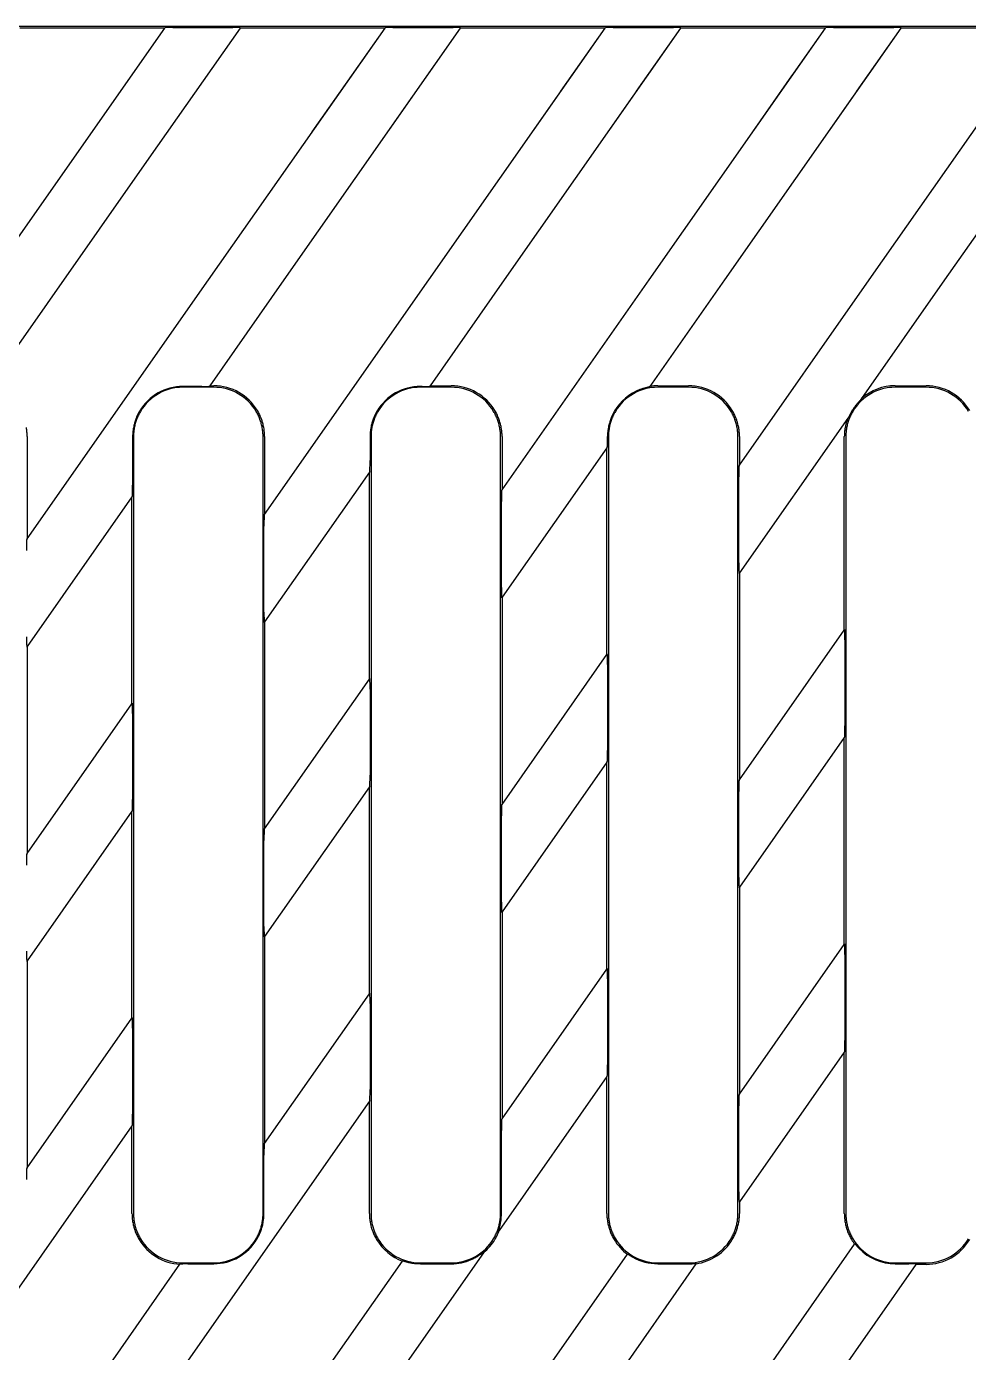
# Model space of a CAD drawing. Header units: millimetres. Extents: x 29006 to 29645, y 5570 to 5801.
# Drawn here: x 29514.69 to 29529.97, y 5740.38 to 5761.89 of the extents above; entities that cross this region are included whole.
import ezdxf

# ---------------------------------------------------------------- set-up
doc = ezdxf.new("R2010")
doc.units = ezdxf.units.MM

msp = doc.modelspace()

# ---------------------------------------------------------------- linework, layer by layer
at = {"color": 0}
for p, q in [((29552.103, 5761.887), (29502.103, 5761.887)), ((29513.873, 5757.491), (29516.934, 5761.862)), ((29516.934, 5761.862), (29514.583, 5761.862)), ((29518.154, 5761.862), (29516.676, 5759.75)), ((29516.934, 5761.862), (29516.939, 5761.869)), ((29517.063, 5761.873), (29518.04, 5761.873)), ((29517.644, 5757.777), (29520.505, 5761.862)), ((29518.159, 5761.869), (29518.154, 5761.862)), ((29520.505, 5761.862), (29518.154, 5761.862)), ((29521.725, 5761.862), (29518.865, 5757.777)), ((29519.325, 5760.177), (29520.505, 5761.862)), ((29520.505, 5761.862), (29520.51, 5761.869)), ((29521.725, 5761.862), (29520.546, 5760.177)), ((29520.634, 5761.873), (29521.611, 5761.873)), ((29521.215, 5757.777), (29524.076, 5761.862)), ((29521.73, 5761.869), (29521.725, 5761.862)), ((29524.076, 5761.862), (29521.725, 5761.862)), ((29525.296, 5761.862), (29522.436, 5757.777)), ((29522.896, 5760.177), (29524.076, 5761.862)), ((29523.358, 5760.837), (29524.076, 5761.862)), ((29524.076, 5761.862), (29524.081, 5761.869)), ((29525.296, 5761.862), (29524.117, 5760.177)), ((29524.205, 5761.873), (29525.182, 5761.873)), ((29525.296, 5761.862), (29524.578, 5760.837)), ((29524.786, 5757.777), (29527.647, 5761.862)), ((29525.301, 5761.869), (29525.296, 5761.862)), ((29527.647, 5761.862), (29525.296, 5761.862)), ((29528.867, 5761.862), (29526.007, 5757.777)), ((29526.929, 5760.837), (29527.647, 5761.862)), ((29527.647, 5761.862), (29527.652, 5761.869)), ((29528.867, 5761.862), (29527.688, 5760.177)), ((29527.776, 5761.873), (29528.753, 5761.873)), ((29528.867, 5761.862), (29528.149, 5760.837)), ((29528.357, 5757.777), (29531.218, 5761.862)), ((29528.872, 5761.869), (29528.867, 5761.862)), ((29531.218, 5761.862), (29528.867, 5761.862)), ((29532.439, 5761.862), (29529.578, 5757.777)), ((29526.467, 5760.177), (29527.103, 5761.085)), ((29516.676, 5759.75), (29514.076, 5756.037)), ((29514.703, 5753.576), (29517.644, 5757.777)), ((29518.865, 5757.777), (29517.663, 5756.061)), ((29518.553, 5753.975), (29521.215, 5757.777)), ((29522.436, 5757.777), (29521.235, 5756.061)), ((29522.403, 5754.373), (29524.786, 5757.777)), ((29526.007, 5757.777), (29524.798, 5756.051)), ((29526.253, 5754.772), (29528.357, 5757.777)), ((29529.578, 5757.777), (29528.232, 5755.855)), ((29517.534, 5756.051), (29517.228, 5756.051)), ((29517.663, 5756.061), (29517.659, 5756.054)), ((29517.663, 5756.061), (29517.728, 5756.061)), ((29521.105, 5756.051), (29521.078, 5756.051)), ((29521.235, 5756.061), (29521.23, 5756.054)), ((29521.235, 5756.061), (29521.578, 5756.061)), ((29524.798, 5756.051), (29524.793, 5756.043)), ((29524.928, 5756.061), (29525.428, 5756.061)), ((29528.778, 5756.061), (29529.278, 5756.061)), ((29517.728, 5756.037), (29517.228, 5756.037)), ((29521.578, 5756.037), (29521.078, 5756.037)), ((29525.428, 5756.037), (29524.928, 5756.037)), ((29528.232, 5755.855), (29528.213, 5755.828)), ((29529.278, 5756.037), (29528.778, 5756.037)), ((29528.01, 5755.537), (29526.253, 5753.028)), ((29528.029, 5755.564), (29528.01, 5755.537)), ((29514.703, 5755.237), (29514.703, 5753.576)), ((29516.413, 5755.237), (29516.413, 5754.449)), ((29516.428, 5755.237), (29516.428, 5742.637)), ((29518.528, 5742.637), (29518.528, 5755.237)), ((29518.553, 5755.237), (29518.553, 5753.975)), ((29520.263, 5755.237), (29520.263, 5754.848)), ((29520.278, 5755.237), (29520.278, 5742.637)), ((29522.378, 5742.637), (29522.378, 5755.237)), ((29522.403, 5755.237), (29522.403, 5754.373)), ((29524.128, 5755.237), (29524.128, 5742.637)), ((29526.228, 5742.637), (29526.228, 5755.237)), ((29526.253, 5755.237), (29526.253, 5754.772)), ((29527.952, 5752.099), (29527.952, 5755.237)), ((29527.978, 5755.237), (29527.978, 5742.637)), ((29524.102, 5755.057), (29522.403, 5752.63)), ((29524.109, 5755.067), (29524.102, 5755.057)), ((29524.102, 5751.701), (29524.102, 5755.057)), ((29526.246, 5754.762), (29526.253, 5754.772)), ((29520.252, 5754.659), (29518.553, 5752.231)), ((29520.259, 5754.669), (29520.252, 5754.659)), ((29520.252, 5751.302), (29520.252, 5754.659)), ((29526.242, 5753.188), (29526.242, 5754.582)), ((29522.396, 5754.363), (29522.403, 5754.373)), ((29516.402, 5754.26), (29514.703, 5751.833)), ((29516.409, 5754.27), (29516.402, 5754.26)), ((29516.402, 5750.904), (29516.402, 5754.26)), ((29522.392, 5752.789), (29522.392, 5754.184)), ((29518.546, 5753.965), (29518.553, 5753.975)), ((29518.542, 5752.391), (29518.542, 5753.785)), ((29514.696, 5753.566), (29514.703, 5753.576)), ((29526.253, 5753.028), (29526.246, 5753.018)), ((29526.253, 5753.028), (29526.253, 5749.672)), ((29522.403, 5752.63), (29522.396, 5752.62)), ((29522.403, 5752.63), (29522.403, 5749.273)), ((29518.553, 5752.231), (29518.546, 5752.221)), ((29518.553, 5752.231), (29518.553, 5748.875)), ((29526.253, 5749.672), (29527.952, 5752.099)), ((29527.952, 5752.099), (29527.959, 5752.109)), ((29514.703, 5751.833), (29514.696, 5751.823)), ((29514.703, 5751.833), (29514.703, 5748.476)), ((29527.963, 5751.94), (29527.963, 5750.545)), ((29522.403, 5749.273), (29524.102, 5751.701)), ((29524.102, 5751.701), (29524.109, 5751.711)), ((29524.113, 5751.541), (29524.113, 5750.146)), ((29518.553, 5748.875), (29520.252, 5751.302)), ((29520.252, 5751.302), (29520.259, 5751.312)), ((29520.263, 5751.143), (29520.263, 5749.748)), ((29514.703, 5748.476), (29516.402, 5750.904)), ((29516.402, 5750.904), (29516.409, 5750.914)), ((29516.413, 5750.744), (29516.413, 5749.35)), ((29527.952, 5750.356), (29526.253, 5747.928)), ((29527.959, 5750.366), (29527.952, 5750.356)), ((29527.952, 5746.999), (29527.952, 5750.356)), ((29524.102, 5749.957), (29522.403, 5747.53)), ((29524.109, 5749.967), (29524.102, 5749.957)), ((29524.102, 5746.601), (29524.102, 5749.957)), ((29526.246, 5749.662), (29526.253, 5749.672)), ((29520.252, 5749.559), (29518.553, 5747.131)), ((29520.259, 5749.569), (29520.252, 5749.559)), ((29520.252, 5746.202), (29520.252, 5749.559)), ((29526.242, 5748.088), (29526.242, 5749.482)), ((29516.409, 5749.17), (29516.402, 5749.16)), ((29522.396, 5749.263), (29522.403, 5749.273)), ((29516.402, 5749.16), (29514.703, 5746.733)), ((29516.402, 5745.804), (29516.402, 5749.16)), ((29522.392, 5747.689), (29522.392, 5749.084)), ((29518.546, 5748.865), (29518.553, 5748.875)), ((29518.542, 5747.291), (29518.542, 5748.686)), ((29514.696, 5748.466), (29514.703, 5748.476)), ((29526.253, 5747.928), (29526.246, 5747.918)), ((29526.253, 5747.928), (29526.253, 5744.572)), ((29522.403, 5747.53), (29522.396, 5747.52)), ((29522.403, 5747.53), (29522.403, 5744.173)), ((29518.553, 5747.131), (29518.546, 5747.121)), ((29518.553, 5747.131), (29518.553, 5743.775)), ((29526.253, 5744.572), (29527.952, 5746.999)), ((29527.952, 5746.999), (29527.959, 5747.009)), ((29527.963, 5746.84), (29527.963, 5745.445)), ((29514.703, 5746.733), (29514.696, 5746.723)), ((29514.703, 5746.733), (29514.703, 5743.376)), ((29522.403, 5744.173), (29524.102, 5746.601)), ((29524.102, 5746.601), (29524.109, 5746.611)), ((29524.113, 5746.441), (29524.113, 5745.046)), ((29518.553, 5743.775), (29520.252, 5746.202)), ((29520.252, 5746.202), (29520.259, 5746.212)), ((29520.263, 5746.043), (29520.263, 5744.648)), ((29514.703, 5743.376), (29516.402, 5745.804)), ((29516.402, 5745.804), (29516.409, 5745.814)), ((29516.413, 5745.644), (29516.413, 5744.25)), ((29527.952, 5745.256), (29526.253, 5742.828)), ((29527.959, 5745.266), (29527.952, 5745.256)), ((29527.952, 5742.637), (29527.952, 5745.256)), ((29524.102, 5744.857), (29522.355, 5742.362)), ((29524.109, 5744.867), (29524.102, 5744.857)), ((29524.102, 5742.637), (29524.102, 5744.857)), ((29520.252, 5744.459), (29517.313, 5740.261)), ((29520.259, 5744.469), (29520.252, 5744.459)), ((29520.252, 5742.637), (29520.252, 5744.459)), ((29526.246, 5744.562), (29526.253, 5744.572)), ((29526.242, 5742.988), (29526.242, 5744.383)), ((29516.402, 5744.06), (29513.742, 5740.261)), ((29516.409, 5744.07), (29516.402, 5744.06)), ((29516.402, 5742.637), (29516.402, 5744.06)), ((29522.396, 5744.163), (29522.403, 5744.173)), ((29522.392, 5742.637), (29522.392, 5743.984)), ((29518.542, 5742.637), (29518.542, 5743.586)), ((29518.546, 5743.765), (29518.553, 5743.775)), ((29514.696, 5743.366), (29514.703, 5743.376)), ((29526.253, 5742.828), (29526.246, 5742.818)), ((29526.253, 5742.828), (29526.253, 5742.637)), ((29522.355, 5742.362), (29522.339, 5742.339)), ((29526.252, 5739.471), (29528.12, 5742.139)), ((29528.12, 5742.139), (29528.125, 5742.145)), ((29518.553, 5738.675), (29520.787, 5741.865)), ((29520.787, 5741.865), (29520.791, 5741.871)), ((29522.102, 5742.001), (29520.865, 5740.233)), ((29522.118, 5742.023), (29522.102, 5742.001)), ((29522.403, 5739.073), (29524.435, 5741.976)), ((29524.435, 5741.976), (29524.439, 5741.981)), ((29514.703, 5738.277), (29517.18, 5741.814)), ((29517.18, 5741.814), (29517.184, 5741.82)), ((29517.228, 5741.837), (29517.728, 5741.837)), ((29517.308, 5741.823), (29517.728, 5741.823)), ((29521.078, 5741.837), (29521.578, 5741.837)), ((29521.078, 5741.823), (29521.578, 5741.823)), ((29525.547, 5741.821), (29522.403, 5737.33)), ((29524.928, 5741.837), (29525.428, 5741.837)), ((29524.928, 5741.823), (29525.427, 5741.823)), ((29525.553, 5741.829), (29525.547, 5741.821)), ((29529.112, 5741.812), (29526.253, 5737.728)), ((29528.778, 5741.837), (29529.278, 5741.837)), ((29528.778, 5741.823), (29528.998, 5741.823)), ((29529.117, 5741.819), (29529.112, 5741.812)), ((29529.278, 5741.812), (29529.112, 5741.812))]:
    msp.add_line(p, q, dxfattribs=at)
at = {"color": 0, "flags": 128}
for points in [[(29524.793, 5756.043), (29524.792, 5756.043), (29524.791, 5756.042), (29524.788, 5756.041), (29524.785, 5756.04), (29524.781, 5756.04), (29524.777, 5756.039), (29524.772, 5756.037), (29524.767, 5756.036), (29524.761, 5756.035), (29524.755, 5756.033), (29524.748, 5756.032), (29524.741, 5756.03), (29524.735, 5756.028), (29524.727, 5756.026), (29524.72, 5756.024), (29524.712, 5756.022), (29524.704, 5756.019), (29524.695, 5756.017), (29524.686, 5756.014), (29524.677, 5756.011), (29524.668, 5756.008), (29524.658, 5756.005), (29524.649, 5756.001), (29524.639, 5755.998)], [(29516.528, 5755.652), (29516.519, 5755.637), (29516.51, 5755.621), (29516.502, 5755.604), (29516.493, 5755.588), (29516.486, 5755.572), (29516.478, 5755.555), (29516.471, 5755.538), (29516.465, 5755.521), (29516.459, 5755.504), (29516.453, 5755.487), (29516.447, 5755.47), (29516.442, 5755.452), (29516.438, 5755.435), (29516.433, 5755.417), (29516.43, 5755.399), (29516.426, 5755.381), (29516.423, 5755.363), (29516.42, 5755.345), (29516.418, 5755.327), (29516.416, 5755.309), (29516.415, 5755.291), (29516.414, 5755.273), (29516.413, 5755.255), (29516.413, 5755.237)], [(29516.54, 5755.645), (29516.531, 5755.63), (29516.522, 5755.614), (29516.514, 5755.599), (29516.506, 5755.583), (29516.499, 5755.566), (29516.491, 5755.55), (29516.485, 5755.533), (29516.478, 5755.516), (29516.472, 5755.499), (29516.466, 5755.482), (29516.461, 5755.464), (29516.456, 5755.447), (29516.451, 5755.429), (29516.447, 5755.412), (29516.443, 5755.394), (29516.44, 5755.376), (29516.437, 5755.359), (29516.435, 5755.341), (29516.432, 5755.323), (29516.431, 5755.306), (29516.429, 5755.288), (29516.428, 5755.271), (29516.428, 5755.254), (29516.428, 5755.237)], [(29518.528, 5755.237), (29518.527, 5755.254), (29518.527, 5755.271), (29518.526, 5755.288), (29518.525, 5755.306), (29518.523, 5755.323), (29518.521, 5755.341), (29518.518, 5755.359), (29518.515, 5755.376), (29518.512, 5755.394), (29518.508, 5755.412), (29518.504, 5755.429), (29518.499, 5755.447), (29518.495, 5755.464), (29518.489, 5755.482), (29518.483, 5755.499), (29518.477, 5755.516), (29518.471, 5755.533), (29518.464, 5755.55), (29518.457, 5755.566), (29518.449, 5755.583), (29518.441, 5755.599), (29518.433, 5755.614), (29518.424, 5755.63), (29518.415, 5755.645)], [(29518.553, 5755.237), (29518.553, 5755.255), (29518.552, 5755.274), (29518.551, 5755.292), (29518.55, 5755.31), (29518.548, 5755.329), (29518.545, 5755.347), (29518.543, 5755.365), (29518.54, 5755.383), (29518.536, 5755.401), (29518.532, 5755.419), (29518.528, 5755.437), (29518.523, 5755.455), (29518.518, 5755.473), (29518.512, 5755.49), (29518.507, 5755.508), (29518.5, 5755.525), (29518.494, 5755.542), (29518.487, 5755.559), (29518.479, 5755.576), (29518.471, 5755.593), (29518.463, 5755.609), (29518.455, 5755.626), (29518.446, 5755.642), (29518.436, 5755.658)], [(29520.378, 5755.652), (29520.369, 5755.637), (29520.36, 5755.621), (29520.352, 5755.604), (29520.343, 5755.588), (29520.336, 5755.572), (29520.328, 5755.555), (29520.321, 5755.538), (29520.315, 5755.521), (29520.309, 5755.504), (29520.303, 5755.487), (29520.297, 5755.47), (29520.292, 5755.452), (29520.288, 5755.435), (29520.283, 5755.417), (29520.28, 5755.399), (29520.276, 5755.381), (29520.273, 5755.363), (29520.27, 5755.345), (29520.268, 5755.327), (29520.266, 5755.309), (29520.265, 5755.291), (29520.264, 5755.273), (29520.263, 5755.255), (29520.263, 5755.237)], [(29520.39, 5755.645), (29520.381, 5755.63), (29520.372, 5755.614), (29520.364, 5755.599), (29520.356, 5755.583), (29520.349, 5755.566), (29520.341, 5755.55), (29520.335, 5755.533), (29520.328, 5755.516), (29520.322, 5755.499), (29520.316, 5755.482), (29520.311, 5755.464), (29520.306, 5755.447), (29520.301, 5755.429), (29520.297, 5755.412), (29520.293, 5755.394), (29520.29, 5755.376), (29520.287, 5755.359), (29520.285, 5755.341), (29520.283, 5755.323), (29520.281, 5755.306), (29520.279, 5755.288), (29520.278, 5755.271), (29520.278, 5755.254), (29520.278, 5755.237)], [(29522.378, 5755.237), (29522.377, 5755.254), (29522.377, 5755.271), (29522.376, 5755.288), (29522.375, 5755.306), (29522.373, 5755.323), (29522.371, 5755.341), (29522.368, 5755.359), (29522.365, 5755.376), (29522.362, 5755.394), (29522.358, 5755.412), (29522.354, 5755.429), (29522.349, 5755.447), (29522.345, 5755.464), (29522.339, 5755.482), (29522.333, 5755.499), (29522.327, 5755.516), (29522.321, 5755.533), (29522.314, 5755.55), (29522.307, 5755.566), (29522.299, 5755.583), (29522.291, 5755.599), (29522.283, 5755.614), (29522.274, 5755.63), (29522.265, 5755.645)], [(29522.403, 5755.237), (29522.403, 5755.255), (29522.402, 5755.274), (29522.401, 5755.292), (29522.4, 5755.31), (29522.398, 5755.329), (29522.395, 5755.347), (29522.393, 5755.365), (29522.39, 5755.383), (29522.386, 5755.401), (29522.382, 5755.419), (29522.378, 5755.437), (29522.373, 5755.455), (29522.368, 5755.473), (29522.362, 5755.49), (29522.357, 5755.508), (29522.35, 5755.525), (29522.344, 5755.542), (29522.337, 5755.559), (29522.329, 5755.576), (29522.321, 5755.593), (29522.313, 5755.609), (29522.305, 5755.626), (29522.296, 5755.642), (29522.286, 5755.658)], [(29524.228, 5755.652), (29524.219, 5755.637), (29524.21, 5755.621), (29524.202, 5755.606), (29524.194, 5755.59), (29524.187, 5755.574), (29524.179, 5755.557), (29524.173, 5755.541), (29524.166, 5755.524), (29524.16, 5755.508), (29524.154, 5755.491), (29524.149, 5755.474), (29524.144, 5755.457), (29524.139, 5755.44), (29524.135, 5755.422), (29524.131, 5755.405), (29524.127, 5755.388), (29524.124, 5755.37), (29524.121, 5755.353), (29524.119, 5755.335), (29524.117, 5755.317), (29524.115, 5755.3), (29524.114, 5755.282), (29524.113, 5755.264), (29524.113, 5755.246)], [(29524.24, 5755.645), (29524.231, 5755.63), (29524.222, 5755.614), (29524.214, 5755.599), (29524.206, 5755.583), (29524.199, 5755.566), (29524.191, 5755.55), (29524.185, 5755.533), (29524.178, 5755.516), (29524.172, 5755.499), (29524.166, 5755.482), (29524.161, 5755.464), (29524.156, 5755.447), (29524.151, 5755.429), (29524.147, 5755.412), (29524.143, 5755.394), (29524.14, 5755.376), (29524.137, 5755.359), (29524.135, 5755.341), (29524.133, 5755.323), (29524.131, 5755.306), (29524.129, 5755.288), (29524.128, 5755.271), (29524.128, 5755.254), (29524.128, 5755.237)], [(29526.228, 5755.237), (29526.227, 5755.254), (29526.227, 5755.271), (29526.226, 5755.288), (29526.225, 5755.306), (29526.223, 5755.323), (29526.221, 5755.341), (29526.218, 5755.359), (29526.215, 5755.376), (29526.212, 5755.394), (29526.208, 5755.412), (29526.204, 5755.429), (29526.199, 5755.447), (29526.195, 5755.464), (29526.189, 5755.482), (29526.183, 5755.499), (29526.177, 5755.516), (29526.171, 5755.533), (29526.164, 5755.55), (29526.157, 5755.566), (29526.149, 5755.583), (29526.141, 5755.599), (29526.133, 5755.614), (29526.124, 5755.63), (29526.115, 5755.645)], [(29526.253, 5755.237), (29526.253, 5755.255), (29526.252, 5755.274), (29526.251, 5755.292), (29526.25, 5755.31), (29526.248, 5755.329), (29526.245, 5755.347), (29526.243, 5755.365), (29526.24, 5755.383), (29526.236, 5755.401), (29526.232, 5755.419), (29526.228, 5755.437), (29526.223, 5755.455), (29526.218, 5755.473), (29526.212, 5755.49), (29526.207, 5755.508), (29526.2, 5755.525), (29526.194, 5755.542), (29526.187, 5755.559), (29526.179, 5755.576), (29526.171, 5755.593), (29526.163, 5755.609), (29526.155, 5755.626), (29526.146, 5755.642), (29526.136, 5755.658)], [(29528.09, 5755.645), (29528.081, 5755.63), (29528.072, 5755.614), (29528.064, 5755.599), (29528.056, 5755.583), (29528.049, 5755.566), (29528.042, 5755.55), (29528.035, 5755.533), (29528.028, 5755.516), (29528.022, 5755.499), (29528.016, 5755.482), (29528.011, 5755.464), (29528.006, 5755.447), (29528.001, 5755.429), (29527.997, 5755.412), (29527.993, 5755.394), (29527.99, 5755.376), (29527.987, 5755.359), (29527.985, 5755.341), (29527.983, 5755.323), (29527.981, 5755.306), (29527.979, 5755.288), (29527.978, 5755.271), (29527.978, 5755.254), (29527.978, 5755.237)], [(29528.076, 5755.653), (29528.073, 5755.649), (29528.071, 5755.644), (29528.068, 5755.639), (29528.066, 5755.635), (29528.063, 5755.631), (29528.061, 5755.626), (29528.059, 5755.622), (29528.056, 5755.618), (29528.054, 5755.614), (29528.052, 5755.611), (29528.05, 5755.607), (29528.048, 5755.603), (29528.046, 5755.599), (29528.045, 5755.596), (29528.043, 5755.592), (29528.041, 5755.589), (29528.039, 5755.585), (29528.037, 5755.582), (29528.036, 5755.578), (29528.034, 5755.575), (29528.032, 5755.571), (29528.031, 5755.568), (29528.029, 5755.566), (29528.029, 5755.564)], [(29528.213, 5755.828), (29528.212, 5755.826), (29528.209, 5755.823), (29528.205, 5755.819), (29528.201, 5755.815), (29528.196, 5755.81), (29528.192, 5755.805), (29528.187, 5755.8), (29528.181, 5755.794), (29528.175, 5755.787), (29528.169, 5755.78), (29528.163, 5755.773), (29528.156, 5755.765), (29528.149, 5755.757), (29528.142, 5755.748), (29528.135, 5755.739), (29528.128, 5755.73), (29528.121, 5755.721), (29528.114, 5755.711), (29528.108, 5755.701), (29528.101, 5755.692), (29528.094, 5755.682), (29528.088, 5755.672), (29528.082, 5755.663), (29528.076, 5755.653)], [(29528.01, 5755.537), (29528.005, 5755.525), (29528.001, 5755.513), (29527.997, 5755.501), (29527.993, 5755.489), (29527.989, 5755.477), (29527.985, 5755.465), (29527.981, 5755.452), (29527.978, 5755.44), (29527.975, 5755.427), (29527.972, 5755.415), (29527.969, 5755.402), (29527.967, 5755.39), (29527.965, 5755.377), (29527.963, 5755.364), (29527.961, 5755.352), (29527.959, 5755.339), (29527.957, 5755.326), (29527.956, 5755.314), (29527.955, 5755.301), (29527.954, 5755.288), (29527.953, 5755.275), (29527.953, 5755.262), (29527.953, 5755.249), (29527.952, 5755.237)], [(29514.703, 5755.237), (29514.703, 5755.255), (29514.702, 5755.274), (29514.701, 5755.292), (29514.7, 5755.31), (29514.698, 5755.329), (29514.695, 5755.347), (29514.693, 5755.365), (29514.69, 5755.383)], [(29524.113, 5755.246), (29524.113, 5755.246), (29524.113, 5755.246), (29524.113, 5755.245), (29524.113, 5755.245), (29524.113, 5755.244), (29524.113, 5755.244), (29524.113, 5755.244), (29524.113, 5755.243), (29524.113, 5755.243), (29524.113, 5755.242), (29524.113, 5755.242), (29524.113, 5755.242), (29524.113, 5755.241), (29524.113, 5755.241), (29524.113, 5755.24), (29524.113, 5755.24), (29524.113, 5755.239), (29524.113, 5755.239), (29524.113, 5755.239), (29524.113, 5755.238), (29524.113, 5755.238), (29524.113, 5755.237), (29524.113, 5755.237), (29524.113, 5755.237)], [(29516.402, 5742.637), (29516.403, 5742.618), (29516.403, 5742.6), (29516.404, 5742.581), (29516.406, 5742.563), (29516.408, 5742.545), (29516.41, 5742.526), (29516.413, 5742.508), (29516.416, 5742.49), (29516.419, 5742.472), (29516.423, 5742.454), (29516.427, 5742.436), (29516.432, 5742.418), (29516.437, 5742.401), (29516.443, 5742.383), (29516.449, 5742.366), (29516.455, 5742.348), (29516.462, 5742.331), (29516.469, 5742.314), (29516.476, 5742.297), (29516.484, 5742.281), (29516.492, 5742.264), (29516.501, 5742.248), (29516.51, 5742.232), (29516.519, 5742.216)], [(29516.428, 5742.637), (29516.428, 5742.62), (29516.428, 5742.602), (29516.429, 5742.585), (29516.431, 5742.567), (29516.432, 5742.55), (29516.435, 5742.532), (29516.437, 5742.514), (29516.44, 5742.497), (29516.443, 5742.479), (29516.447, 5742.461), (29516.451, 5742.444), (29516.456, 5742.426), (29516.461, 5742.409), (29516.466, 5742.391), (29516.472, 5742.374), (29516.478, 5742.357), (29516.485, 5742.34), (29516.491, 5742.324), (29516.499, 5742.307), (29516.506, 5742.291), (29516.514, 5742.275), (29516.522, 5742.259), (29516.531, 5742.243), (29516.54, 5742.228)], [(29518.415, 5742.228), (29518.424, 5742.243), (29518.433, 5742.259), (29518.441, 5742.275), (29518.449, 5742.291), (29518.457, 5742.307), (29518.464, 5742.324), (29518.471, 5742.34), (29518.477, 5742.357), (29518.483, 5742.374), (29518.489, 5742.391), (29518.495, 5742.409), (29518.499, 5742.426), (29518.504, 5742.444), (29518.508, 5742.461), (29518.512, 5742.479), (29518.515, 5742.497), (29518.518, 5742.514), (29518.521, 5742.532), (29518.523, 5742.55), (29518.525, 5742.567), (29518.526, 5742.585), (29518.527, 5742.602), (29518.527, 5742.62), (29518.528, 5742.637)], [(29518.427, 5742.221), (29518.437, 5742.237), (29518.445, 5742.253), (29518.454, 5742.269), (29518.462, 5742.285), (29518.47, 5742.302), (29518.477, 5742.318), (29518.484, 5742.335), (29518.49, 5742.352), (29518.497, 5742.369), (29518.502, 5742.386), (29518.508, 5742.404), (29518.513, 5742.421), (29518.518, 5742.439), (29518.522, 5742.456), (29518.526, 5742.474), (29518.529, 5742.492), (29518.532, 5742.51), (29518.535, 5742.528), (29518.537, 5742.546), (29518.539, 5742.564), (29518.541, 5742.582), (29518.542, 5742.6), (29518.542, 5742.618), (29518.542, 5742.637)], [(29520.252, 5742.637), (29520.253, 5742.618), (29520.253, 5742.6), (29520.254, 5742.581), (29520.256, 5742.563), (29520.258, 5742.545), (29520.26, 5742.526), (29520.263, 5742.508), (29520.266, 5742.49), (29520.269, 5742.472), (29520.273, 5742.454), (29520.277, 5742.436), (29520.282, 5742.418), (29520.287, 5742.401), (29520.293, 5742.383), (29520.299, 5742.366), (29520.305, 5742.348), (29520.312, 5742.331), (29520.319, 5742.314), (29520.326, 5742.297), (29520.334, 5742.281), (29520.342, 5742.264), (29520.351, 5742.248), (29520.36, 5742.232), (29520.369, 5742.216)], [(29520.278, 5742.637), (29520.278, 5742.62), (29520.278, 5742.602), (29520.279, 5742.585), (29520.281, 5742.567), (29520.283, 5742.55), (29520.285, 5742.532), (29520.287, 5742.514), (29520.29, 5742.497), (29520.293, 5742.479), (29520.297, 5742.461), (29520.301, 5742.444), (29520.306, 5742.426), (29520.311, 5742.409), (29520.316, 5742.391), (29520.322, 5742.374), (29520.328, 5742.357), (29520.335, 5742.34), (29520.341, 5742.324), (29520.349, 5742.307), (29520.356, 5742.291), (29520.364, 5742.275), (29520.372, 5742.259), (29520.381, 5742.243), (29520.39, 5742.228)], [(29522.265, 5742.228), (29522.274, 5742.243), (29522.283, 5742.259), (29522.291, 5742.275), (29522.299, 5742.291), (29522.307, 5742.307), (29522.314, 5742.324), (29522.321, 5742.34), (29522.327, 5742.357), (29522.333, 5742.374), (29522.339, 5742.391), (29522.345, 5742.409), (29522.349, 5742.426), (29522.354, 5742.444), (29522.358, 5742.461), (29522.362, 5742.479), (29522.365, 5742.497), (29522.368, 5742.514), (29522.371, 5742.532), (29522.373, 5742.55), (29522.375, 5742.567), (29522.376, 5742.585), (29522.377, 5742.602), (29522.377, 5742.62), (29522.378, 5742.637)], [(29522.339, 5742.339), (29522.339, 5742.34), (29522.341, 5742.345), (29522.343, 5742.352), (29522.346, 5742.361), (29522.349, 5742.37), (29522.352, 5742.379), (29522.355, 5742.387), (29522.357, 5742.396), (29522.36, 5742.404), (29522.362, 5742.414), (29522.365, 5742.424), (29522.367, 5742.435), (29522.37, 5742.446), (29522.373, 5742.457), (29522.375, 5742.469), (29522.378, 5742.482), (29522.38, 5742.494), (29522.382, 5742.507), (29522.384, 5742.521), (29522.386, 5742.534), (29522.388, 5742.548), (29522.389, 5742.561), (29522.39, 5742.574), (29522.391, 5742.587)], [(29522.391, 5742.587), (29522.391, 5742.589), (29522.391, 5742.591), (29522.391, 5742.593), (29522.391, 5742.595), (29522.391, 5742.597), (29522.392, 5742.599), (29522.392, 5742.602), (29522.392, 5742.604), (29522.392, 5742.606), (29522.392, 5742.608), (29522.392, 5742.61), (29522.392, 5742.612), (29522.392, 5742.614), (29522.392, 5742.616), (29522.392, 5742.618), (29522.392, 5742.62), (29522.392, 5742.622), (29522.392, 5742.624), (29522.392, 5742.626), (29522.392, 5742.628), (29522.392, 5742.63), (29522.392, 5742.632), (29522.392, 5742.635), (29522.392, 5742.637)], [(29524.102, 5742.637), (29524.103, 5742.618), (29524.103, 5742.6), (29524.104, 5742.581), (29524.106, 5742.563), (29524.108, 5742.545), (29524.11, 5742.526), (29524.113, 5742.508), (29524.116, 5742.49), (29524.119, 5742.472), (29524.123, 5742.454), (29524.127, 5742.436), (29524.132, 5742.418), (29524.137, 5742.401), (29524.143, 5742.383), (29524.149, 5742.366), (29524.155, 5742.348), (29524.162, 5742.331), (29524.169, 5742.314), (29524.176, 5742.297), (29524.184, 5742.281), (29524.192, 5742.264), (29524.201, 5742.248), (29524.21, 5742.232), (29524.219, 5742.216)], [(29524.128, 5742.637), (29524.128, 5742.62), (29524.128, 5742.602), (29524.129, 5742.585), (29524.131, 5742.567), (29524.133, 5742.55), (29524.135, 5742.532), (29524.137, 5742.514), (29524.14, 5742.497), (29524.143, 5742.479), (29524.147, 5742.461), (29524.151, 5742.444), (29524.156, 5742.426), (29524.161, 5742.409), (29524.166, 5742.391), (29524.172, 5742.374), (29524.178, 5742.357), (29524.185, 5742.34), (29524.191, 5742.324), (29524.199, 5742.307), (29524.206, 5742.291), (29524.214, 5742.275), (29524.222, 5742.259), (29524.231, 5742.243), (29524.24, 5742.228)], [(29526.115, 5742.228), (29526.124, 5742.243), (29526.133, 5742.259), (29526.141, 5742.275), (29526.149, 5742.291), (29526.157, 5742.307), (29526.164, 5742.324), (29526.171, 5742.34), (29526.177, 5742.357), (29526.183, 5742.374), (29526.189, 5742.391), (29526.195, 5742.409), (29526.199, 5742.426), (29526.204, 5742.444), (29526.208, 5742.461), (29526.212, 5742.479), (29526.215, 5742.497), (29526.218, 5742.514), (29526.221, 5742.532), (29526.223, 5742.55), (29526.225, 5742.567), (29526.226, 5742.585), (29526.227, 5742.602), (29526.227, 5742.62), (29526.228, 5742.637)], [(29526.136, 5742.216), (29526.146, 5742.232), (29526.155, 5742.248), (29526.163, 5742.264), (29526.171, 5742.281), (29526.179, 5742.297), (29526.187, 5742.314), (29526.194, 5742.331), (29526.2, 5742.348), (29526.207, 5742.366), (29526.212, 5742.383), (29526.218, 5742.401), (29526.223, 5742.418), (29526.228, 5742.436), (29526.232, 5742.454), (29526.236, 5742.472), (29526.24, 5742.49), (29526.243, 5742.508), (29526.245, 5742.526), (29526.248, 5742.545), (29526.25, 5742.563), (29526.251, 5742.581), (29526.252, 5742.6), (29526.253, 5742.618), (29526.253, 5742.637)], [(29527.952, 5742.637), (29527.953, 5742.618), (29527.953, 5742.6), (29527.954, 5742.581), (29527.956, 5742.563), (29527.958, 5742.545), (29527.96, 5742.526), (29527.963, 5742.508), (29527.966, 5742.49), (29527.969, 5742.472), (29527.973, 5742.454), (29527.978, 5742.436), (29527.982, 5742.418), (29527.987, 5742.401), (29527.993, 5742.383), (29527.999, 5742.366), (29528.005, 5742.348), (29528.012, 5742.331), (29528.019, 5742.314), (29528.026, 5742.297), (29528.034, 5742.281), (29528.042, 5742.264), (29528.051, 5742.248), (29528.06, 5742.232), (29528.069, 5742.216)], [(29527.978, 5742.637), (29527.978, 5742.62), (29527.978, 5742.602), (29527.979, 5742.585), (29527.981, 5742.567), (29527.983, 5742.55), (29527.985, 5742.532), (29527.987, 5742.514), (29527.99, 5742.497), (29527.993, 5742.479), (29527.997, 5742.461), (29528.001, 5742.444), (29528.006, 5742.426), (29528.011, 5742.409), (29528.016, 5742.391), (29528.022, 5742.374), (29528.028, 5742.357), (29528.035, 5742.34), (29528.042, 5742.324), (29528.049, 5742.307), (29528.056, 5742.291), (29528.064, 5742.275), (29528.072, 5742.259), (29528.081, 5742.243), (29528.09, 5742.228)], [(29522.286, 5742.216), (29522.29, 5742.221), (29522.293, 5742.227), (29522.297, 5742.233), (29522.3, 5742.239), (29522.303, 5742.245), (29522.306, 5742.251), (29522.309, 5742.257), (29522.313, 5742.263), (29522.316, 5742.269), (29522.319, 5742.275), (29522.322, 5742.281), (29522.324, 5742.287), (29522.327, 5742.293), (29522.33, 5742.299), (29522.333, 5742.306), (29522.336, 5742.312), (29522.338, 5742.318), (29522.341, 5742.324), (29522.343, 5742.33), (29522.346, 5742.337), (29522.348, 5742.343), (29522.351, 5742.349), (29522.353, 5742.356), (29522.355, 5742.362)], [(29528.125, 5742.145), (29528.125, 5742.145), (29528.125, 5742.145), (29528.126, 5742.144), (29528.127, 5742.143), (29528.129, 5742.141), (29528.13, 5742.14), (29528.132, 5742.138), (29528.134, 5742.135), (29528.137, 5742.132), (29528.139, 5742.129), (29528.142, 5742.126), (29528.145, 5742.123), (29528.148, 5742.119), (29528.152, 5742.115), (29528.155, 5742.111), (29528.159, 5742.107), (29528.163, 5742.102), (29528.167, 5742.098), (29528.171, 5742.093), (29528.176, 5742.088), (29528.18, 5742.084), (29528.185, 5742.079), (29528.189, 5742.074), (29528.194, 5742.069)], [(29520.791, 5741.871), (29520.791, 5741.871), (29520.792, 5741.871), (29520.793, 5741.871), (29520.795, 5741.871), (29520.797, 5741.87), (29520.799, 5741.869), (29520.802, 5741.869), (29520.806, 5741.868), (29520.809, 5741.867), (29520.813, 5741.865), (29520.818, 5741.864), (29520.822, 5741.863), (29520.827, 5741.861), (29520.832, 5741.86), (29520.837, 5741.858), (29520.843, 5741.857), (29520.849, 5741.855), (29520.855, 5741.853), (29520.862, 5741.852), (29520.868, 5741.85), (29520.874, 5741.848), (29520.881, 5741.847), (29520.887, 5741.845), (29520.894, 5741.844)], [(29521.903, 5741.891), (29521.918, 5741.897), (29521.932, 5741.904), (29521.947, 5741.911), (29521.962, 5741.919), (29521.976, 5741.927), (29521.99, 5741.934), (29522.003, 5741.942), (29522.016, 5741.95), (29522.028, 5741.958), (29522.039, 5741.965), (29522.05, 5741.972), (29522.06, 5741.979), (29522.07, 5741.986), (29522.078, 5741.993), (29522.086, 5741.999), (29522.094, 5742.004), (29522.1, 5742.009), (29522.105, 5742.014), (29522.11, 5742.017), (29522.113, 5742.02), (29522.115, 5742.022), (29522.117, 5742.023), (29522.118, 5742.024), (29522.118, 5742.023)], [(29524.439, 5741.981), (29524.439, 5741.981), (29524.44, 5741.981), (29524.441, 5741.981), (29524.442, 5741.98), (29524.444, 5741.979), (29524.446, 5741.978), (29524.448, 5741.976), (29524.451, 5741.975), (29524.454, 5741.973), (29524.457, 5741.971), (29524.461, 5741.969), (29524.464, 5741.966), (29524.468, 5741.964), (29524.472, 5741.961), (29524.477, 5741.958), (29524.482, 5741.955), (29524.487, 5741.952), (29524.492, 5741.949), (29524.497, 5741.946), (29524.503, 5741.942), (29524.508, 5741.939), (29524.514, 5741.936), (29524.519, 5741.933), (29524.525, 5741.929)], [(29517.184, 5741.82), (29517.184, 5741.82), (29517.185, 5741.821), (29517.185, 5741.821), (29517.186, 5741.821), (29517.187, 5741.821), (29517.188, 5741.821), (29517.189, 5741.821), (29517.19, 5741.821), (29517.192, 5741.821), (29517.193, 5741.821), (29517.195, 5741.821), (29517.197, 5741.821), (29517.199, 5741.821), (29517.201, 5741.821), (29517.203, 5741.821), (29517.205, 5741.821), (29517.208, 5741.821), (29517.21, 5741.821), (29517.213, 5741.822), (29517.216, 5741.822), (29517.219, 5741.822), (29517.222, 5741.822), (29517.225, 5741.822), (29517.228, 5741.822)], [(29525.428, 5741.823), (29525.435, 5741.823), (29525.442, 5741.823), (29525.45, 5741.823), (29525.457, 5741.823), (29525.464, 5741.823), (29525.472, 5741.824), (29525.479, 5741.824), (29525.486, 5741.824), (29525.493, 5741.825), (29525.499, 5741.825), (29525.506, 5741.826), (29525.512, 5741.826), (29525.517, 5741.827), (29525.523, 5741.827), (29525.528, 5741.827), (29525.533, 5741.828), (29525.538, 5741.828), (29525.542, 5741.829), (29525.545, 5741.829), (29525.548, 5741.829), (29525.55, 5741.829), (29525.552, 5741.829), (29525.553, 5741.829), (29525.553, 5741.829)]]:
    msp.add_lwpolyline(points, dxfattribs=at)
at = {"color": 0}
for centre, radius, start, end in [((29517.228, 5755.237), 0.814, 90, 149.2899), ((29517.728, 5755.237), 0.824, 30.7101, 90), ((29521.078, 5755.237), 0.814, 90, 149.2899), ((29521.578, 5755.237), 0.824, 30.7101, 90), ((29524.928, 5755.237), 0.824, 90, 99.0235), ((29525.428, 5755.237), 0.824, 30.7101, 90), ((29528.778, 5755.237), 0.824, 90, 131.4493), ((29529.278, 5755.237), 0.824, 30.7101, 90), ((29517.228, 5755.237), 0.8, 90, 149.2899), ((29517.728, 5755.237), 0.8, 30.7101, 90), ((29521.078, 5755.237), 0.8, 90, 149.2899), ((29521.578, 5755.237), 0.8, 30.7101, 90), ((29524.928, 5755.237), 0.814, 110.7666, 149.2899), ((29524.928, 5755.237), 0.8, 90, 149.2899), ((29525.428, 5755.237), 0.8, 30.7101, 90), ((29528.778, 5755.237), 0.8, 90, 149.2899), ((29529.278, 5755.237), 0.8, 30.7101, 90), ((29517.228, 5742.637), 0.824, 210.7101, 266.6532), ((29517.228, 5742.637), 0.8, 210.7101, 270), ((29517.728, 5742.637), 0.8, 270, 329.2899), ((29517.728, 5742.637), 0.814, 270, 329.2899), ((29521.078, 5742.637), 0.824, 210.7101, 249.3336), ((29521.078, 5742.637), 0.8, 210.7101, 270), ((29521.578, 5742.637), 0.8, 270, 329.2899), ((29521.578, 5742.637), 0.824, 309.5181, 329.2899), ((29524.928, 5742.637), 0.824, 210.7101, 233.3014), ((29524.928, 5742.637), 0.8, 210.7101, 270), ((29525.428, 5742.637), 0.8, 270, 329.2899), ((29525.428, 5742.637), 0.824, 278.3541, 329.2899), ((29528.778, 5742.637), 0.824, 210.7101, 217.1304), ((29528.778, 5742.637), 0.8, 210.7101, 270), ((29529.278, 5742.637), 0.8, 270, 329.2899), ((29529.278, 5742.637), 0.824, 270, 329.2899), ((29521.578, 5742.637), 0.814, 270, 293.5684), ((29524.928, 5742.637), 0.814, 240.3265, 270), ((29528.778, 5742.637), 0.814, 224.1671, 270), ((29521.078, 5742.637), 0.814, 256.9383, 270)]:
    msp.add_arc(centre, radius, start, end, dxfattribs=at)
for centre, major_axis, ratio, start_param, end_param in [((29517.061, 5761.869), (-0.122, 0), 0.028594, 4.692346, 6.263142), ((29518.037, 5761.869), (-0.122, 0), 0.028594, 3.121549, 4.692346), ((29520.632, 5761.869), (-0.122, 0), 0.028594, 4.692346, 6.263142), ((29521.608, 5761.869), (-0.122, 0), 0.028594, 3.121549, 4.692346), ((29524.203, 5761.869), (-0.122, 0), 0.028594, 4.692346, 6.263142), ((29525.179, 5761.869), (-0.122, 0), 0.028594, 3.121549, 4.692346), ((29527.774, 5761.869), (-0.122, 0), 0.028594, 4.692346, 6.263142), ((29528.75, 5761.869), (-0.122, 0), 0.028594, 3.121549, 4.692346), ((29517.537, 5756.054), (-0.122, 0), 0.028594, 1.550753, 3.121549), ((29521.108, 5756.054), (-0.122, 0), 0.028594, 1.550753, 3.121549), ((29524.109, 5755.241), (0, 0.174), 0.020013, 3.170202, 4.68537), ((29520.259, 5754.843), (0, 0.174), 0.020013, 3.170202, 4.740998), ((29526.246, 5754.587), (0, 0.174), 0.020013, 0.028609, 1.599405), ((29516.409, 5754.444), (0, 0.174), 0.020013, 3.170202, 4.740998), ((29522.396, 5754.189), (0, 0.174), 0.020013, 0.028609, 1.599405), ((29518.546, 5753.79), (0, 0.174), 0.020013, 0.028609, 1.599405), ((29514.696, 5753.392), (0, 0.174), 0.020013, 0.028609, 1.599405), ((29526.246, 5753.193), (0, 0.174), 0.020013, 1.599405, 3.170202), ((29522.396, 5752.794), (0, 0.174), 0.020013, 1.599405, 3.170202), ((29518.546, 5752.396), (0, 0.174), 0.020013, 1.599405, 3.170202), ((29514.696, 5751.997), (0, 0.174), 0.020013, 1.599405, 3.170202), ((29527.959, 5751.935), (0, -0.174), 0.020013, 1.599405, 3.170202), ((29524.109, 5751.536), (0, -0.174), 0.020013, 1.599405, 3.170202), ((29520.259, 5751.138), (0, -0.174), 0.020013, 1.599405, 3.170202), ((29516.409, 5750.739), (0, -0.174), 0.020013, 1.599405, 3.170202), ((29527.959, 5750.54), (0, 0.174), 0.020013, 3.170202, 4.740998), ((29524.109, 5750.141), (0, 0.174), 0.020013, 3.170202, 4.740998), ((29520.259, 5749.743), (0, 0.174), 0.020013, 3.170202, 4.740998), ((29526.246, 5749.487), (0, 0.174), 0.020013, 0.028609, 1.599405), ((29516.409, 5749.345), (0, 0.174), 0.020013, 3.170202, 4.740998), ((29522.396, 5749.089), (0, 0.174), 0.020013, 0.028609, 1.599405), ((29518.546, 5748.691), (0, 0.174), 0.020013, 0.028609, 1.599405), ((29514.696, 5748.292), (0, 0.174), 0.020013, 0.028609, 1.599405), ((29526.246, 5748.093), (0, 0.174), 0.020013, 1.599405, 3.170202), ((29522.396, 5747.694), (0, 0.174), 0.020013, 1.599405, 3.170202), ((29518.546, 5747.296), (0, 0.174), 0.020013, 1.599405, 3.170202), ((29514.696, 5746.897), (0, 0.174), 0.020013, 1.599405, 3.170202), ((29527.959, 5746.835), (0, -0.174), 0.020013, 1.599405, 3.170202), ((29524.109, 5746.436), (0, -0.174), 0.020013, 1.599405, 3.170202), ((29520.259, 5746.038), (0, -0.174), 0.020013, 1.599405, 3.170202), ((29516.409, 5745.639), (0, -0.174), 0.020013, 1.599405, 3.170202), ((29527.959, 5745.44), (0, 0.174), 0.020013, 3.170202, 4.740998), ((29524.109, 5745.042), (0, 0.174), 0.020013, 3.170202, 4.740998), ((29520.259, 5744.643), (0, 0.174), 0.020013, 3.170202, 4.740998), ((29526.246, 5744.387), (0, 0.174), 0.020013, 0.028609, 1.599405), ((29516.409, 5744.245), (0, 0.174), 0.020013, 3.170202, 4.740998), ((29522.396, 5743.989), (0, 0.174), 0.020013, 0.028609, 1.599405), ((29518.546, 5743.591), (0, 0.174), 0.020013, 0.028609, 1.599405), ((29514.696, 5743.192), (0, 0.174), 0.020013, 0.028609, 1.599405), ((29526.246, 5742.993), (0, 0.174), 0.020013, 1.599405, 3.170202), ((29517.306, 5741.819), (-0.122, 0), 0.028594, 4.692346, 5.40375), ((29525.424, 5741.819), (-0.122, 0), 0.028594, 4.683473, 4.692346), ((29528.995, 5741.819), (-0.122, 0), 0.028594, 3.121549, 4.692346)]:
    msp.add_ellipse(centre, major_axis=major_axis, ratio=ratio, start_param=start_param, end_param=end_param, dxfattribs=at)

doc.saveas('drawing.dxf')
